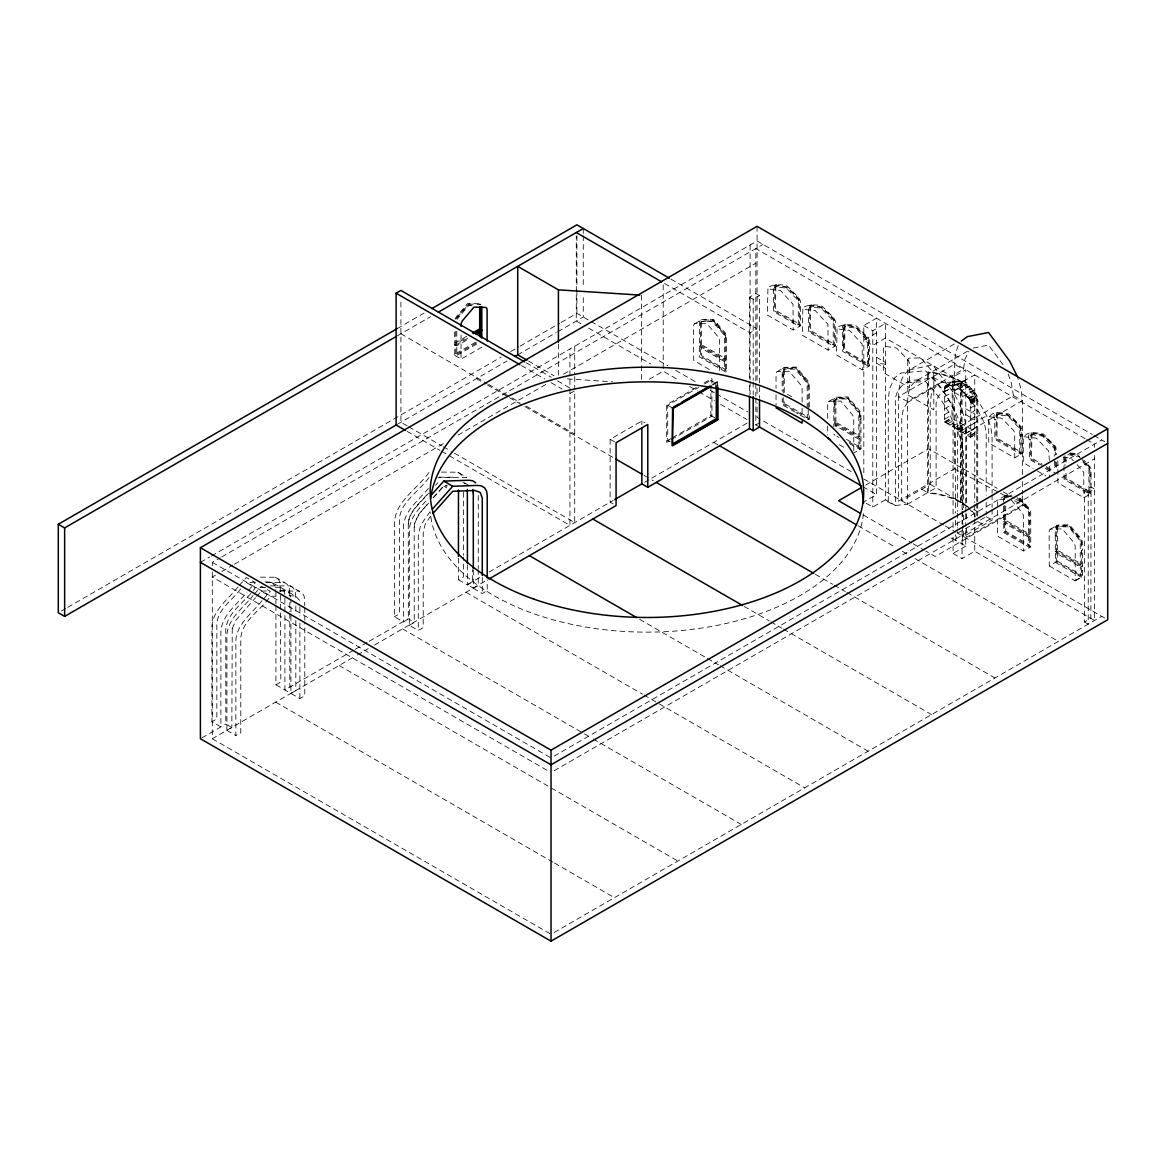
<?xml version="1.0" encoding="UTF-8"?>
<svg xmlns="http://www.w3.org/2000/svg" width="1166" height="1166" viewBox="0 0 1166 1166"><rect width="100%" height="100%" fill="white"/><g stroke="black" fill="none" stroke-linecap="round" stroke-linejoin="round"><path stroke-width="0.75" stroke-dasharray="5 3.75" d="M670.159 441.885L667.724 440.471L667.724 405.272L698.551 387.476M672.345 437.804L710.866 415.562L710.866 380.364L716.288 383.483L716.288 387.01M808.227 407.765L808.227 385.611A5.728 3.309 60 0 0 806.595 381.02L795.256 367.684L783.523 367.96A5.728 3.309 60 0 0 782.167 370.467L782.153 391.178M783.217 378.411L783.217 374.461L782.153 375.073M859.881 415.475A5.728 3.309 60 0 0 858.234 410.84L846.91 397.504L835.177 397.781A5.728 3.309 60 0 0 833.807 400.288L833.807 426.814M834.856 408.231L834.856 403.757L833.807 404.369M859.881 420.139L860.945 418.813L860.931 414.863A5.728 3.309 60 0 0 859.298 410.228L847.959 396.892L836.226 397.169A5.728 3.309 60 0 0 834.871 399.676L834.856 426.202M860.945 418.813L860.945 448.837L853.76 452.991M888.273 501.38L888.273 399.749L889.498 388.817L894.774 377.667L901.056 372.989L925.425 370.744C943.848 390.421 962.737 414.178 962.562 442.643L962.562 509.79M887.53 501.744L895.371 505.476L907.556 504.222L907.556 402.824C907.716 395.114 908.912 385.902 915.747 381.151L970.112 349.756M967.284 507.137A57.528 33.216 0 0 0 933.66 493.743L928.544 493.174L928.544 372.479L927.611 371.939L927.611 492.635A58.271 33.639 0 0 1 969.077 507.895M907.571 402.299L903.461 408.945L901.755 417.209L901.653 500.812L930.191 484.327L930.191 403.669L931.211 395.026L933.004 390.144L937.187 384.795L940.831 382.725L961.148 381.501C976.131 397.329 992.149 416.277 992.091 439.422L992.091 493.189M960.609 502.502L960.609 381.807M963.553 507.866L963.451 452.831L961.746 442.599L957.636 431.201M976.758 501.205L976.758 400.317L975.796 397.358A57.528 33.216 0 0 0 933.66 373.033L928.544 372.479M977.706 501.686L977.764 397.927L976.248 394.429L964.909 381.093L953.482 381.267L952.301 382.127L951.952 418.171L977.88 433.038L970.695 437.192L944.62 421.859L944.679 387.52L945.655 385.713L953.176 381.369M1020.833 430.589L1019.201 426.129L1007.861 414.688C1001.696 414.702 990.911 408.581 994.758 420.766L994.904 439.378L1020.833 454.288L1020.833 428.578A1.734 1.006 60 0 0 1020.687 427.864C1016.111 420.576 1003.78 409.12 995.822 415.766M995.822 420.168L995.822 419.25L994.758 419.862M1003.605 505.986L1003.751 532.614L1029.68 547.481L1029.68 513.463M1004.669 518.418L1004.669 520.925L1028.631 534.771L1029.68 534.159L1005.719 520.327L1003.605 521.537L1029.68 536.593M1004.669 505.374L1004.669 531.915L1030.744 546.883L1030.744 512.909A5.728 3.309 60 0 0 1029.097 508.259L1020.177 497.984M1020.833 436.842L1020.833 434.918L1021.897 434.306L1021.212 426.916L1008.925 414.076C1002.468 412.968 991.435 409.893 988.637 418.696L988.768 442.92L1014.712 457.83L1021.897 453.676L1021.897 434.306M1055.492 450.586L1053.845 446.141L1042.506 434.685C1036.341 434.714 1025.57 428.592 1029.403 440.777L1029.549 459.389L1039.241 464.986M1029.68 523.345L1029.68 521.042L1030.744 520.43M1030.467 440.165L1030.467 439.261L1029.403 439.874M1055.259 535.806L1055.39 562.42L1081.334 577.301L1081.334 543.283A5.728 3.309 60 0 0 1079.687 538.692L1068.362 525.356L1056.615 525.633A5.728 3.309 60 0 0 1055.259 528.14L1055.259 535.806L1056.309 535.194L1056.309 536.083M1056.309 548.239L1056.309 550.746L1080.27 564.577L1081.334 563.98L1057.373 550.133L1055.259 551.358L1081.334 566.414M1063.917 457.218L1064.048 479.299L1089.991 494.209L1089.991 468.513A1.734 1.006 60 0 0 1089.846 467.785L1081.946 459.389M1064.966 460.089L1064.966 459.185L1063.917 459.798M1081.334 553.165L1081.334 550.862L1082.383 550.25L1082.383 542.729A5.728 3.309 60 0 0 1080.751 538.08L1069.411 524.744L1057.679 525.021A5.728 3.309 60 0 0 1056.323 527.528L1056.309 561.735L1082.383 576.689L1082.383 550.25M1089.991 476.763L1089.991 474.853L1091.041 474.241L1090.778 467.77L1084.307 460.439M1091.041 474.241L1090.866 618.344L1084.526 622.003L1084.526 490.565L1090.866 486.907L1094.568 489.05L1088.228 492.708L1084.526 490.565M700.518 324.104L700.518 323.39A4.241 2.449 60 0 1 701.524 321.524L712.528 321.35L723.532 334.292A4.227 2.449 60 0 1 724.45 336.901L724.48 359.172L725.543 358.56L701.582 344.728L699.469 345.952L725.543 361.008M783.217 371.867L783.217 371.152A4.241 2.449 60 0 1 784.222 369.272L795.212 369.097L806.231 382.054A4.227 2.449 60 0 1 807.149 384.649L807.178 406.919M834.856 401.672L834.871 400.973A4.241 2.449 60 0 1 835.876 399.093L846.866 398.918L857.885 411.875A4.227 2.449 60 0 1 858.803 414.469L858.817 436.725L859.881 436.128L835.92 422.281L833.807 423.506L859.881 438.562M1004.669 499.718L1004.669 499.004A4.241 2.449 60 0 1 1005.675 497.139L1009.362 497.153M1004.669 498.494L1004.669 497.722A5.728 3.309 60 0 1 1006.025 495.2L1011.913 495.2M1056.309 529.539L1056.323 528.825A4.241 2.449 60 0 1 1057.314 526.945L1068.318 526.77L1079.322 539.727A4.227 2.449 60 0 1 1080.241 542.321L1080.27 564.577M774.37 287.915C782.197 281.123 794.76 292.841 799.235 300.012A1.734 1.006 60 0 1 799.38 300.726L799.38 326.436L773.452 311.526L773.612 285.772L774.982 285.116L786.409 286.821L797.748 298.277L799.38 302.737M809.291 308.072C817.118 301.28 829.682 312.998 834.171 320.169A1.734 1.006 60 0 1 834.317 320.898L834.317 346.594L808.373 331.698L808.534 305.944L809.904 305.288L821.33 306.993L832.67 318.435L834.317 322.895M1030.467 435.778C1038.294 428.971 1050.858 440.69 1055.347 447.875A1.734 1.006 60 0 1 1055.492 448.589L1055.492 454.929L1056.542 454.317L1055.857 446.928L1043.57 434.073C1037.113 432.98 1026.08 429.904 1023.282 438.693L1023.282 462.581L1033.12 468.513M954.269 344.028L909.218 370.045C900.662 375.816 898.695 387.083 898.476 396.702L907.6 401.527L963.524 369.243L964.88 359.303L968.859 351.287M232.253 628.416L231.83 727.54L226.904 730.382L226.904 634.945C228.084 618.199 243.548 607.705 253.007 595.549M408.333 523.869C409.149 510.81 421.159 502.59 428.549 493.145M414.236 527.28L414.717 523.068M232.326 628.459L236.086 619.948L255.543 597.721M414.746 523.374L418.536 514.6L428.592 502.779M958.263 345.719L956.105 351.418L954.488 361.562L954.4 468.892L898.476 501.176L898.476 396.702L954.4 364.404L963.524 369.243M416.218 519.147L421.626 510.927L428.622 503.085M430.589 516.101L425.182 524.321L423.214 532.454L423.214 627.629L418.288 630.471L409.324 625.297L409.324 529.86C409.98 516.917 420.212 507.516 428.257 498.48M238.024 586.892C228.565 599.047 213.101 609.556 211.921 626.302L211.921 721.725L220.884 726.899L220.884 631.476C222.065 614.73 237.529 604.221 246.988 592.08M239.219 585.565L246.39 577.534L255.354 582.709L248.183 590.739M240.56 589.078C232.5 600.096 218.027 608.856 216.847 623.708L216.847 718.883L211.921 721.725M265.571 587.358L255.354 587.722C246.143 601.379 227.764 611.144 225.81 628.882L225.81 724.057L231.757 727.497M254.203 594.208L261.373 586.192L270.337 591.366L263.166 599.382M256.637 596.38L261.373 591.191L270.337 596.365L277.158 596.132M261.971 600.723C252.512 612.879 237.048 623.387 235.867 640.134L235.867 735.557L240.794 732.714L240.794 637.54C242.761 619.802 261.126 610.037 270.337 596.365M428.913 472.522C417.807 488.452 396.644 500.316 394.443 521.275L394.443 616.712L403.407 621.886L408.333 619.044L408.275 523.549C409.077 510.475 421.101 502.255 428.476 492.824M428.913 477.521C419.702 491.192 401.337 500.957 399.37 518.681L399.37 613.87L394.443 616.712M428.33 488.394C419.09 500.01 404.471 510.329 403.407 526.449L403.407 621.886M435.545 485.304L437.877 482.695M433.256 497.561L443.75 485.814L447.161 485.683M433.286 497.867L443.78 486.105L447.19 485.989M430.065 511.685L420.795 524.875L418.288 535.034L418.288 630.471M767.928 288.906L767.315 315.068L793.259 329.963L800.444 325.824L800.401 300.872L798.797 297.665L787.473 286.224C778.072 281.691 754.14 289.387 780.287 290.363L792.997 304.137L793.259 329.963M775.113 284.752L774.37 310.841L800.444 325.824M775.871 286.049L775.419 310.229L799.38 324.061L798.331 324.673L798.331 301.338A1.734 1.006 60 0 0 798.185 300.624L786.38 288.148L774.807 286.647M802.849 309.063L802.252 335.225L828.181 350.135L835.366 345.981L835.337 321.029L833.734 317.837L822.394 306.381C813.008 301.863 789.061 309.544 815.209 310.535L827.918 324.308L828.181 350.135M810.035 304.909L809.291 330.998L835.366 345.981M810.793 306.206L810.341 330.386L834.317 344.218L833.253 344.83L833.253 321.51A1.734 1.006 60 0 0 833.107 320.781L821.301 308.305L809.743 306.818M837.071 328.827L836.474 354.989L862.403 369.899L869.588 365.745L869.559 340.793L867.956 337.586L856.616 326.145C847.23 321.627 823.283 329.308 849.431 330.284L862.155 344.057L862.403 369.899M844.257 324.673L843.659 350.849M866.047 337.018C862.213 330.867 849.752 321.51 843.586 327.806L843.586 350.718L869.588 365.745M845.015 325.97L844.578 350.15L868.539 363.981L868.539 340.661A1.734 1.006 60 0 0 868.393 339.933L855.625 326.713L843.557 325.11L842.537 326.626L842.668 351.418L868.597 366.313L868.597 341.784L866.542 337.746M996.566 412.604L995.822 438.693L1021.897 453.676M997.324 413.901L996.872 438.081L1020.833 451.912L1019.784 452.525L1019.784 429.19A1.734 1.006 60 0 0 1019.638 428.476L1007.832 416L996.26 414.513M1031.21 432.615L1030.467 458.69L1042.142 465.438M1031.968 433.898L1031.516 458.078L1042.142 464.214M397.212 328.593L424.016 313.115M397.315 335.852L430.502 316.7M466.721 336.362L455.746 342.702L456.795 343.314L466.211 337.878M455.746 345.151L468.003 338.067M454.682 344.538L456.795 345.763L467.785 339.423M475.582 342.236L455.746 353.692L456.795 354.304L456.795 345.763M476.646 342.848L454.682 355.426L454.682 331.29M476.646 344.072L455.746 356.038L455.746 326.728M481.922 347.118L461.342 359.011L454.682 355.426M61.448 610.926L66.185 608.2M67.759 607.297L501.263 357.015M510.708 351.549L518.593 347.002M520.167 346.083L559.578 323.332M561.152 322.428L576.922 313.333L589.53 320.606M397.315 424.337L507.035 361.008M517.719 354.828L556.255 332.587M557.8 331.698L583.262 316.992L583.262 295.319M200.406 562.362L209.836 556.911M211.41 556.007L757.069 240.968L1092.294 434.51M212.299 565.612L212.299 562.362L220.17 557.814M221.744 556.911L763.016 244.408M215.448 575.188L212.299 577.01L549.448 771.673M221.744 571.559L232.777 565.189M234.351 564.271L443.896 443.299M458.063 435.107L547.874 383.264M563.63 374.169L755.83 263.195M569.941 393.569L574.721 390.799L574.721 522.616L451.023 451.198M694.586 323.813L701.553 319.79M701.291 321.67L713.577 320.737L724.596 333.695A4.227 2.449 60 0 1 725.514 336.289L725.543 339.073M749.49 378.163L749.49 297.141L755.83 293.482L759.532 295.61L759.532 398.247M709.161 321.554L710.225 320.941M775.521 285.218L776.585 284.606M749.49 297.141L753.192 299.283L759.532 295.61M716.332 324.614L717.396 324.002M715.851 325.401L716.901 324.789M649.273 379.227L663.206 371.182L678.714 380.145M797.165 297.709L798.229 297.111M810.457 305.39L811.507 304.778M724.48 361.606L724.48 370.147L725.543 369.535L701.582 355.703L701.582 347.162L700.518 347.774L724.48 361.606L726.593 360.396M696.321 387.549L666.66 404.66L666.66 442.308L669.78 440.5M704.118 383.031L711.93 378.527L711.93 383.905M704.701 383.92L710.866 380.364M725.543 337.907A5.728 3.309 60 0 0 723.897 333.272L712.572 319.936L700.824 320.198A5.728 3.309 60 0 0 699.469 322.72L699.6 357L725.543 371.881L726.593 371.269L726.593 337.295A5.728 3.309 60 0 0 724.961 332.66L713.621 319.324L701.888 319.601A5.728 3.309 60 0 0 700.518 322.108L700.518 356.315L726.593 371.269M613.097 503.887L610.124 502.182L610.124 439.32L641.839 421.013L644.813 422.733M712.659 384.357L717.352 381.661L717.877 385.552M712.674 384.969L717.877 381.967M832.087 317.881L833.151 317.269M844.738 325.11L845.729 324.542M777.066 371.692L784.252 367.538M783.975 369.418L785.039 368.806M863.817 472.828L863.817 325.533L876.497 318.216L876.497 494.573L863.817 501.905M667.724 440.471L670.8 438.693M671.354 439.611L711.93 416.175L711.93 391.076M863.817 325.533L872.795 330.721L885.475 323.405L885.475 499.762L872.795 507.093L865.303 502.765M866.382 337.601L867.373 337.032M876.497 332.864L863.817 340.18L872.795 345.369L885.475 338.053L965.754 384.386L953.074 391.718L962.052 396.906L974.747 389.575M802.776 376.705L803.84 376.093M275.919 605.766L275.919 684.777L280.846 681.935L280.234 582.475L278.339 579.24L275.263 577.228L257.132 577.17M458.457 558.208L458.457 579.75L463.383 576.908L463.383 557.1M201.893 737.874L225.81 724.057M353.604 650.278L284.898 689.951L284.898 594.777L284.387 591.454L280.569 587.402L272.392 587.125M355.164 649.375L367.669 642.16M369.228 641.256L408.275 618.723L414.221 622.148M479.78 577.432L467.347 584.603L473.294 588.043M489.108 572.04L613.156 500.433M644.652 482.243L648.879 479.809M747.071 423.112L650.293 478.993L653.266 480.713M458.457 579.75L467.42 584.924L472.347 582.082L472.347 569.489M783.217 397.606L783.217 404.063L784.266 403.451L808.227 417.282L807.178 417.894L807.178 412.735M212.299 572.127L212.299 738.734L354.26 656.764M357.379 654.971L368.281 648.675M374.505 645.075L487.33 579.939M755.83 397.912L755.83 424.92L760.145 422.427M409.324 625.297L414.236 622.455L414.221 526.974M473.294 570.087L473.323 588.334L478.249 585.492L478.249 571.092M868.539 363.981L867.548 364.55L867.548 341.23A1.734 1.006 60 0 0 867.402 340.501L855.596 328.04L844.024 326.538M275.919 684.777L299.881 698.609L304.792 695.767L304.792 621.944M473.323 588.334L482.287 593.523L487.213 590.666L487.213 579.866M828.705 401.498L835.891 397.358M835.628 399.238L836.678 398.626M800.08 415.023L808.227 419.629L809.291 419.017L809.291 412.735M907.075 402.766L935.613 386.296M945.13 386.267L953.482 381.267M944.926 386.631L954.094 381.297M944.781 387.054L951.966 382.9M944.679 387.52L955.377 381.326M944.62 388.03L951.806 383.876M945.655 385.713L949.911 385.494L957.097 381.355M944.62 388.803L951.806 384.663M835.92 426.814L835.92 424.73L834.856 425.342L858.817 439.174L860.945 437.95M949.911 385.494L951.864 385.509L959.05 381.369M951.864 385.509L953.832 385.494L961.017 381.34M944.62 391.761L951.806 387.622M953.832 385.494L962.795 381.282M955.61 385.436L974.747 374.927L974.747 502.692M956.965 385.305L964.909 381.093M957.723 385.246L958.641 386.485L965.827 382.331M944.62 396.586L951.806 392.432M958.641 386.485L960.128 388.307L967.314 384.153M960.128 388.307L961.965 390.479L969.15 386.325M944.62 402.503L951.806 398.349M961.965 390.479L963.961 392.782L971.147 388.628M963.961 392.782L965.871 394.968L973.056 390.829M944.62 408.741L951.806 404.587M965.871 394.968L967.503 396.819L974.689 392.68M967.503 396.819L968.64 398.102L975.825 393.948M968.64 398.102L976.248 394.429M969.063 398.583L976.612 394.983M970.695 437.192L970.695 403.217L969.748 399.719L976.933 395.565M944.62 414.557L951.806 410.403M970.025 400.302L977.21 396.149M970.258 400.9L977.443 396.746M970.447 401.483L977.618 397.344M970.578 402.081L977.764 397.927M970.666 402.664L977.851 398.51M970.695 403.217L977.88 399.078M944.62 419.177L951.806 415.038M970.695 404.383L977.88 400.244M944.62 421.859L951.806 417.72M944.766 422.311L951.952 418.171M970.695 407.881L977.88 403.742M945.786 422.908L952.972 418.754M947.564 423.928L954.75 419.789M970.695 413.041L977.88 408.902M949.794 425.226L956.98 421.072M952.185 426.596L959.37 422.456M954.458 427.907L961.644 423.768M970.695 419.104L977.88 414.965M1022.538 474.373L1022.538 400.506L1013.429 395.682L957.505 427.966L966.614 432.79L1022.538 400.506L1020.95 388.861L1017.393 376.603M956.309 428.971L963.495 424.832M957.446 429.627L964.632 425.488M957.738 429.802L964.923 425.663M958.656 430.327L965.842 426.188M865.755 485.056L928.617 448.764L997.134 488.321M958.131 432.251L986.669 415.781M960.347 431.318L967.532 427.164M970.695 425.313L977.88 421.174M962.548 432.571L969.733 428.432M964.938 433.956L972.109 429.802M970.695 430.91L977.88 426.756M967.226 435.282L974.412 431.129M970.695 435.122L977.88 430.968M969.15 436.39L976.336 432.236M970.389 437.104L977.574 432.965M907.556 504.222L936.094 487.738L936.094 407.269C934.957 392.315 947.667 387.025 961.148 390.056C972.969 402.751 986.29 417.632 986.188 436.186L986.188 495.2M554.171 756.107L1101.753 439.976M1005.427 497.27L1006.491 496.658M984.774 517.471L957.65 533.139L955.479 540.179L965.754 546.111L965.754 528.111M554.171 770.755L1094.568 458.763M992.091 509.323L992.091 520.065L963.553 536.549L963.553 525.793M1022.538 495.987L1022.538 504.995L966.614 537.278L966.614 528.271M953.074 537.089L953.074 553.442L965.754 546.111M1004.669 531.915L1005.719 531.302L1029.68 545.134L1028.631 545.746L1028.631 537.205L1030.744 535.981M953.074 553.442L962.052 558.631L974.747 551.299L1094.568 620.487L1094.568 455.512M1057.781 460.759L1057.926 482.841L1083.855 497.751L1091.041 493.597L1064.966 478.614L1064.966 473.075M1050.158 529.364L1057.343 525.21M1057.081 527.09L1058.13 526.478M997.484 510.416L997.63 536.141L1023.238 550.935L1030.744 546.883M1049.269 565.962L1075.198 580.843L1075.198 546.869A5.728 3.309 60 0 0 1073.565 542.234L1062.226 528.898L1050.493 529.175A5.728 3.309 60 0 0 1049.138 531.681L1049.269 565.962L1057.373 561.123L1057.373 552.582L1056.309 553.194L1080.27 567.026L1082.383 565.802M1081.334 571.019L1082.383 570.407M1081.334 575.232L1082.383 574.619M1074.892 580.755L1082.077 576.616M1075.198 580.843L1082.383 576.689M554.112 932.508L1101.753 616.333M909.218 370.045L932.596 364.783L951.485 390.1C960.449 402.503 965.565 417.559 966.614 432.79L966.614 506.656M915.747 381.151L932.596 377.376L961.148 390.056M989.38 416.758L1001.74 418.215L1013.75 430.589L1014.712 433.286L1014.712 457.83M1024.025 436.754L1036.385 438.227L1048.686 451.067L1049.356 460.381M1030.904 434.51L1042.477 436.011L1054.283 448.473A1.734 1.006 60 0 1 1054.428 449.202L1054.428 456.241M918.954 379.912C904.481 379.3 894.103 389.969 895.371 404.077L895.371 505.476L885.475 499.762M973.231 348.095L988.52 345.092L1003.824 365.76M907.061 382.754L925.425 381.515C939.956 397.3 955.697 415.985 955.479 438.78L955.479 513.011M441.448 472.084L457.801 472.215L466.764 477.39L437.877 477.696M439.145 477.171L454.128 477.2M254.902 582.242L246.39 582.548L255.354 587.722M265.134 581.892L271.605 582.228L295.552 596.059L299.37 600.096L299.881 603.42M266.096 582.344L284.227 582.402L287.302 584.414L289.212 587.664L289.809 595.287M270.323 585.886L290.247 585.886L302.286 593.071L304.195 596.307L304.792 605.737M261.301 591.147L269.885 590.9M280.044 590.506L286.588 590.87L288.935 592.415M279.286 591.06L299.225 591.06M289.081 595.724L295.552 596.059M1010.849 495.812L1004.975 495.812A5.728 3.309 60 0 0 1003.605 498.319L1003.605 502.065M1004.728 499.34L998.839 499.354A5.728 3.309 60 0 0 997.484 501.861L997.484 505.607M1010.426 496.556L1006.724 496.527A4.241 2.449 60 0 0 1005.733 498.392M471.064 305.098L467.697 304.894L456.678 317.852A4.227 2.449 -60 0 0 456.066 319.149M472.113 305.711L468.747 305.507L457.742 318.464A4.227 2.449 -60 0 0 457.305 319.324M567.448 378.906L612.616 381.821M885.475 364.2L876.497 363.136L885.475 368.325M1070.257 452.933L1078.069 453.997L1078.987 455.031M1069.207 453.53L1077.02 454.609L1079.425 457.203M1070.607 454.274L1078.04 455.308L1080.095 457.509M1063.071 457.072L1070.884 458.151L1073.288 460.73M1067.823 454.594L1077.501 456.518M809.291 419.017L783.217 404.063M860.945 448.837L847.973 441.462M951.033 538.007L955.479 540.179L955.479 534.742M954.4 468.892L998.766 492.402M1000.355 493.233L1008.269 497.43M1014.609 500.797L1022.538 504.995M1093.883 435.428L1104.727 441.681M1085.109 438.649L755.83 248.547L755.83 381.705M1086.683 439.567L1094.568 444.115L1094.568 447.365M976.758 400.317L977.706 400.856A58.271 33.639 0 0 0 927.611 371.939M876.497 357.262L885.475 362.451M965.754 408.8L974.747 413.988M965.754 414.673L974.747 419.862M1046.193 466.56L1053.073 470.525M1046.193 467.77L1054.982 472.857M1045.144 468.382L1052.009 472.361M1037.317 470.947L1045.887 475.888M670.96 279.126L757.069 328.856L750.102 332.878L663.206 282.697L663.206 371.182M1003.358 491.921L1014.26 498.217M1015.819 499.106L1025.162 504.514L935.161 556.474L925.819 551.081M791.758 396.79L784.266 392.461L784.281 370.54A4.241 2.449 60 0 1 785.272 368.675L796.276 368.485L807.295 381.442A4.227 2.449 60 0 1 808.213 384.037L808.227 386.82M700.518 345.34L724.48 359.172M834.856 422.894L858.817 436.725M1028.631 537.205L1004.669 523.374L1005.719 522.762L1005.719 531.302M930.191 484.327L967.401 505.811M973.668 509.425L979.921 513.04M986.188 516.655L992.091 520.065M846.545 439.407L859.881 447.103L858.817 447.715L858.817 439.174M1057.373 561.123L1081.334 574.955L1080.27 575.567L1080.27 567.026M795.27 412.254L782.299 404.762L782.153 398.539M796.189 412.779L797.894 413.755M834.973 435.166L833.807 434.116M836.751 436.186L838.981 437.483M849.533 443.576L859.881 449.449L859.881 415.431M921.708 489.224L928.544 493.174M977.706 521.552L983.608 524.977M709.278 369.418L693.697 360.411L693.551 326.13A5.728 3.309 60 0 1 694.921 323.623L706.654 323.346L717.994 336.683A5.728 3.309 60 0 1 719.626 341.317L719.626 371.823M839.36 444.771L845.598 448.371M591.089 321.51L667.827 365.803M675.653 370.322L697.574 382.987M710.094 390.216L714.802 392.927M716.361 393.831L747.683 411.919M851.165 471.662L757.069 417.341L757.069 402.897M863.758 478.935L943.556 525.006M945.13 525.91L956.076 532.235M1104.727 618.053L957.65 533.139L957.65 527.702M580.945 323.696L576.295 321.014L576.295 236.13M588.713 328.185L650.788 364.025M689.587 386.412L697.341 390.901M698.9 391.791L714.408 400.754M720.617 404.34L746.998 419.571M755.83 424.92L759.532 427.048M862.869 486.718L876.497 494.573M1084.526 622.003L1088.228 624.145L1088.228 492.708M710.866 415.562L715.764 418.39M863.525 515.11L911.797 542.992M913.357 543.881L924.259 550.177M667.724 405.272L672.607 408.1M479.722 303.947L480.786 304.559A5.728 3.309 -60 0 0 480.45 304.37L468.717 304.093L457.378 317.429A5.728 3.309 -60 0 0 456.416 319.149M713.709 442.38L718.169 444.946M858.293 525.851L896.115 547.685M902.411 551.329L908.722 554.958M915.018 558.601L1058.393 641.373M528.562 361.081L554.025 375.787M526.187 362.772L551.241 377.245M557.494 380.859L570.028 388.089M521.391 365.541L544.886 379.096M551.139 382.71L562.099 389.05M610.124 439.32L614.584 441.899M400.915 333.782L487.038 383.497M488.598 384.401L510.519 397.067M512.093 397.97L519.919 402.489M526.187 406.103L574.721 434.131M476.471 378.644L485.872 384.066M487.432 384.969L507.793 396.717M509.367 397.621L523.447 405.768M525.021 406.672L614.278 458.194M644.026 475.378L648.719 478.089M815.355 574.299L832.684 584.297M834.273 585.215L845.292 591.57M846.866 592.488L994.962 677.985M744.068 606.364L769.268 620.91M770.843 621.828L781.876 628.197M783.45 629.101L931.547 714.598M407.182 425.882L400.915 422.267L400.915 299.473M408.741 426.785L441.623 445.776M443.197 446.68L449.449 450.295M407.08 431.362L439.961 450.353M441.535 451.257L447.802 454.871M449.362 455.775L569.941 525.385L569.941 349.013M468.965 485.493L463.019 482.054L465.38 483.599M443.78 486.105L446.767 487.825M639.682 619.321L705.853 657.537M707.427 658.44L718.46 664.809M720.034 665.713L868.131 751.225M465.977 592.27L642.437 694.149M644.011 695.053L804.7 787.837M402.547 628.882L591.614 738.034M593.188 738.952L741.285 824.449M275.263 577.228L284.227 582.402M212.299 562.362L551.022 757.929M339.131 665.495L677.869 861.062M275.715 702.121L553.005 862.213M554.579 863.117L614.453 897.674M226.904 730.382L235.867 735.557M212.299 738.734L551.022 934.301M457.801 472.215L460.861 474.212L462.771 477.462M463.091 482.374L465.438 483.919M290.247 585.886L293.322 587.897L295.231 591.133L295.829 598.756M271.605 582.228L275.424 586.279L275.919 589.602M1083.243 461.051L1088.709 466.517L1089.991 470.51M1082.879 461.984L1088.782 468.397A1.734 1.006 60 0 1 1088.927 469.126L1088.927 492.446L1089.991 491.833L1066.03 478.002L1066.03 470.875M1077.122 464.578L1083.739 472.361L1083.855 497.751M1019.667 498.771L1028.733 509.294A4.227 2.449 60 0 1 1029.651 511.903L1029.68 514.687M1019.113 498.596L1028.048 508.872A5.728 3.309 60 0 1 1029.68 513.521M1017.073 497.503L1027.683 509.906A4.227 2.449 60 0 1 1028.601 512.501L1028.631 534.771M1011.505 500.316L1021.912 512.413A5.728 3.309 60 0 1 1023.559 517.048L1023.559 551.022M932.596 377.376C945.845 392.49 958.058 410.826 957.65 431.741L957.65 511.408M288.862 592.372L290.917 598.245M1008.182 373.995L1011.403 383.366L1013.429 395.682M1081.334 544.493L1081.305 541.709A4.227 2.449 60 0 0 1080.386 539.115L1069.368 526.158L1058.378 526.347A4.241 2.449 60 0 0 1057.373 528.213L1057.373 550.133M859.881 416.641L859.852 413.857A4.227 2.449 60 0 0 858.934 411.263L847.93 398.306L836.926 398.495A4.241 2.449 60 0 0 835.92 400.361L835.92 422.281M1066.03 457.218L1066.03 464.972M1064.966 455.687L1064.966 465.584M1056.542 462.115L1056.542 469.14M1055.492 461.503L1055.492 469.752M1054.428 460.614L1054.428 469.14M1049.356 466.269L1049.356 476.326M1022.538 481.573L1022.538 494.18M1005.719 505.986L1005.719 520.327M992.091 494.982L992.091 507.531M986.188 502.357L986.188 514.876M977.706 503.493L977.706 516.144M976.758 502.998L976.758 515.62M974.747 504.484L974.747 517.092M974.747 518.885L974.747 551.299M966.614 513.856L966.614 521.071M965.754 511.903L965.754 369.753L953.074 377.07L953.074 515.285M965.754 513.71L965.754 526.303M963.553 515.037L963.553 524M962.562 511.612L962.562 524.306M962.562 526.128L962.562 544.274M962.052 382.259L962.052 509.557M962.052 511.378L962.052 524.102M962.052 531.361L962.052 558.631M961.148 381.501L961.148 502.196M957.65 513.215L957.65 525.895M955.479 520.255L955.479 527.498M953.074 522.543L953.074 529.816M872.795 330.721L872.795 507.093M853.76 450.921L853.76 419.017A5.728 3.309 60 0 0 852.113 414.382L840.773 401.046L829.041 401.308A5.728 3.309 60 0 0 827.685 403.83L827.671 418.288M827.671 425.998L827.671 434.976M809.291 407.153L809.291 385.057A5.728 3.309 60 0 0 807.644 380.408L796.32 367.071L784.587 367.348A5.728 3.309 60 0 0 783.217 369.855L783.217 393.073M808.227 410.286L808.227 419.629M802.106 402.051L802.106 389.196A5.728 3.309 60 0 0 800.474 384.561L789.134 371.225L777.401 371.502A5.728 3.309 60 0 0 776.031 374.009L776.031 388.482M802.106 408.187L802.106 416.889M784.266 401.629L784.266 403.451M776.031 394.72L776.031 405.156M757.069 226.321L757.069 381.224M757.069 388.438L757.069 395.668M755.83 383.512L755.83 396.105M753.192 299.283L753.192 380.305M753.192 382.098L753.192 394.706M750.102 244.991L750.102 379.825M750.102 381.632L750.102 394.268M749.49 385.363L749.49 394.37M725.543 337.849L725.543 371.881M717.352 381.661L717.352 387.039M715.764 383.191L715.764 386.704M701.582 344.728L701.582 322.778A4.241 2.449 60 0 1 702.588 320.912M641.839 421.013L641.839 424.599M641.533 295.202L641.533 363.836M641.533 365.643L641.533 380.087M583.262 228.507L583.262 233.914M583.262 235.721L583.262 288.089M576.922 235.678L576.922 288.046M576.922 289.853L576.922 313.333M574.721 346.244L574.721 374.767M574.721 376.545L574.721 389.021M558.412 344.014L558.412 376.516M482.287 577.359L482.287 593.523M478.249 495.463L478.249 569.285M467.347 564.854L467.42 584.924M463.383 492.285L463.383 555.308M461.022 334.948L461.022 359.084M456.795 331.29L456.795 343.314M304.792 607.53L304.792 620.137M299.881 607.02L299.881 615.998M299.881 623.183L299.881 698.609M295.829 605.956L295.829 613.156M295.829 620.356L295.829 690.578L290.917 693.42L290.917 600.038M289.809 602.487L289.809 611.48M289.809 613.287L289.809 687.109M275.919 591.395L275.919 603.959M972.182 511.087A58.271 33.639 0 0 1 976.525 517.966M968.436 508.128A57.528 33.216 0 0 1 975.272 516.902M455.134 319.134A5.728 3.309 -60 0 1 456.329 316.817L467.653 303.481L479.386 303.758A5.728 3.309 -60 0 1 480.261 304.501M863.379 513.667A216.745 125.141 0 0 1 645.964 632.132A216.745 125.141 0 0 1 430.4 512.544M907.731 360.688L907.877 394.968L933.806 409.849L933.806 375.875A5.728 3.309 60 0 0 932.173 371.225L920.834 357.904L909.101 358.166A5.728 3.309 60 0 0 907.731 360.688M883.405 347.92L883.551 372.712L909.48 387.622L909.48 363.078L908.518 360.396L896.508 348.022L885.067 346.302L883.405 347.92"/><path stroke-width="1.5" d="M200.406 562.362L200.406 738.734L551.022 941.166L1107.7 619.773L1107.7 428.753L757.069 226.321L200.406 547.714L200.406 562.362L551.022 764.794L1107.7 443.401M461.022 326.291L461.022 325.125A5.728 3.309 -60 0 1 462.669 320.475L473.994 307.139L485.741 307.416A5.728 3.309 -60 0 1 487.096 309.923L487.096 341.084M717.877 387.345L717.877 419.614L672.082 445.441L672.607 408.1L710.065 386.471M672.607 443.299L673.132 408.406L672.082 407.794M430.648 495.812L443.78 481.106L468.849 480.232L472.667 480.8L475.743 482.811M432.455 509.017L452.743 486.28L477.827 485.406L481.631 485.974L484.706 487.986L486.601 491.221L487.213 495.244L487.213 578.074M432.921 513.492L452.743 491.28L474.912 490.507L480.319 492.504L482.287 498.334L482.287 575.552M961.265 341.099L967.401 336.639L988.52 332.499L1009.654 361.037L1017.393 376.603M397.212 328.593L58.3 524.263L58.3 612.748L64.64 616.406L396.119 425.036L396.119 293.22L400.915 290.451L524.613 361.868M431.901 308.567L576.922 224.834L669.386 278.222M58.3 524.263L64.64 527.921L396.119 336.551M438.285 312.197L583.262 228.507M472.492 333.039L479.707 328.87L481.82 330.095L475.684 333.636M473.556 333.651L480.756 329.482L480.756 307.547A4.241 2.449 -60 0 0 480.713 307.168M476.428 334.423L480.756 331.931L480.756 337.105M514.672 356.592L517.719 354.828L527.003 360.192M673.642 406.89L678.32 404.194M681.44 402.387L709.54 386.165M673.132 408.406L711.668 386.165M673.132 443.605L716.288 418.696L716.288 387.01M672.607 445.747L717.877 419.614M614.657 499.558L641.839 483.875L647.786 487.301L749.49 428.578L753.192 430.72L759.532 427.048L861.31 485.814M488.889 579.036L616.071 505.607L616.071 442.745L647.786 424.439L647.786 487.301M861.353 487.592L838.602 500.724L860.406 513.317M200.406 547.714L551.022 750.146L1107.7 428.753M517.719 354.828L517.719 266.344L558.412 289.838L639.726 295.085M576.295 232.53L661.647 281.808M830.615 439.728L827.671 437.658M719.655 445.806L856.718 524.948M396.119 293.22L519.832 364.637M615.837 459.098L642.466 474.475M656.239 482.418L813.781 573.38M592.809 519.045L742.494 605.445M396.119 425.036L405.52 430.458M443.78 481.106L452.743 486.28M529.393 555.657L636.534 617.514M776.031 407.838L802.106 423.171L802.106 421.101M472.798 489.545L473.323 493.16M481.806 306.877L481.82 338.038M479.692 306.95L479.707 328.87M759.532 400.04L759.532 427.048M753.192 396.513L753.192 430.72M749.49 396.163L749.49 428.578M717.352 387.039L717.352 419.308M641.839 428.199L641.839 483.875M558.412 289.838L558.412 342.206M551.022 750.146L551.022 941.166M479.707 331.319L479.707 336.493M473.294 492.868L473.323 568.585M467.347 489.429L467.42 563.382M458.457 489.968L458.457 556.415M64.64 527.921L64.64 616.406M430.677 498.582A216.745 125.141 0 0 1 650.92 381.88A216.745 125.141 0 0 1 863.583 503.187M533.824 599.091A216.745 125.141 0 0 0 863.612 495.521A216.745 125.141 0 0 0 543.356 382.419A216.745 125.141 0 0 0 533.824 599.091"/></g></svg>
